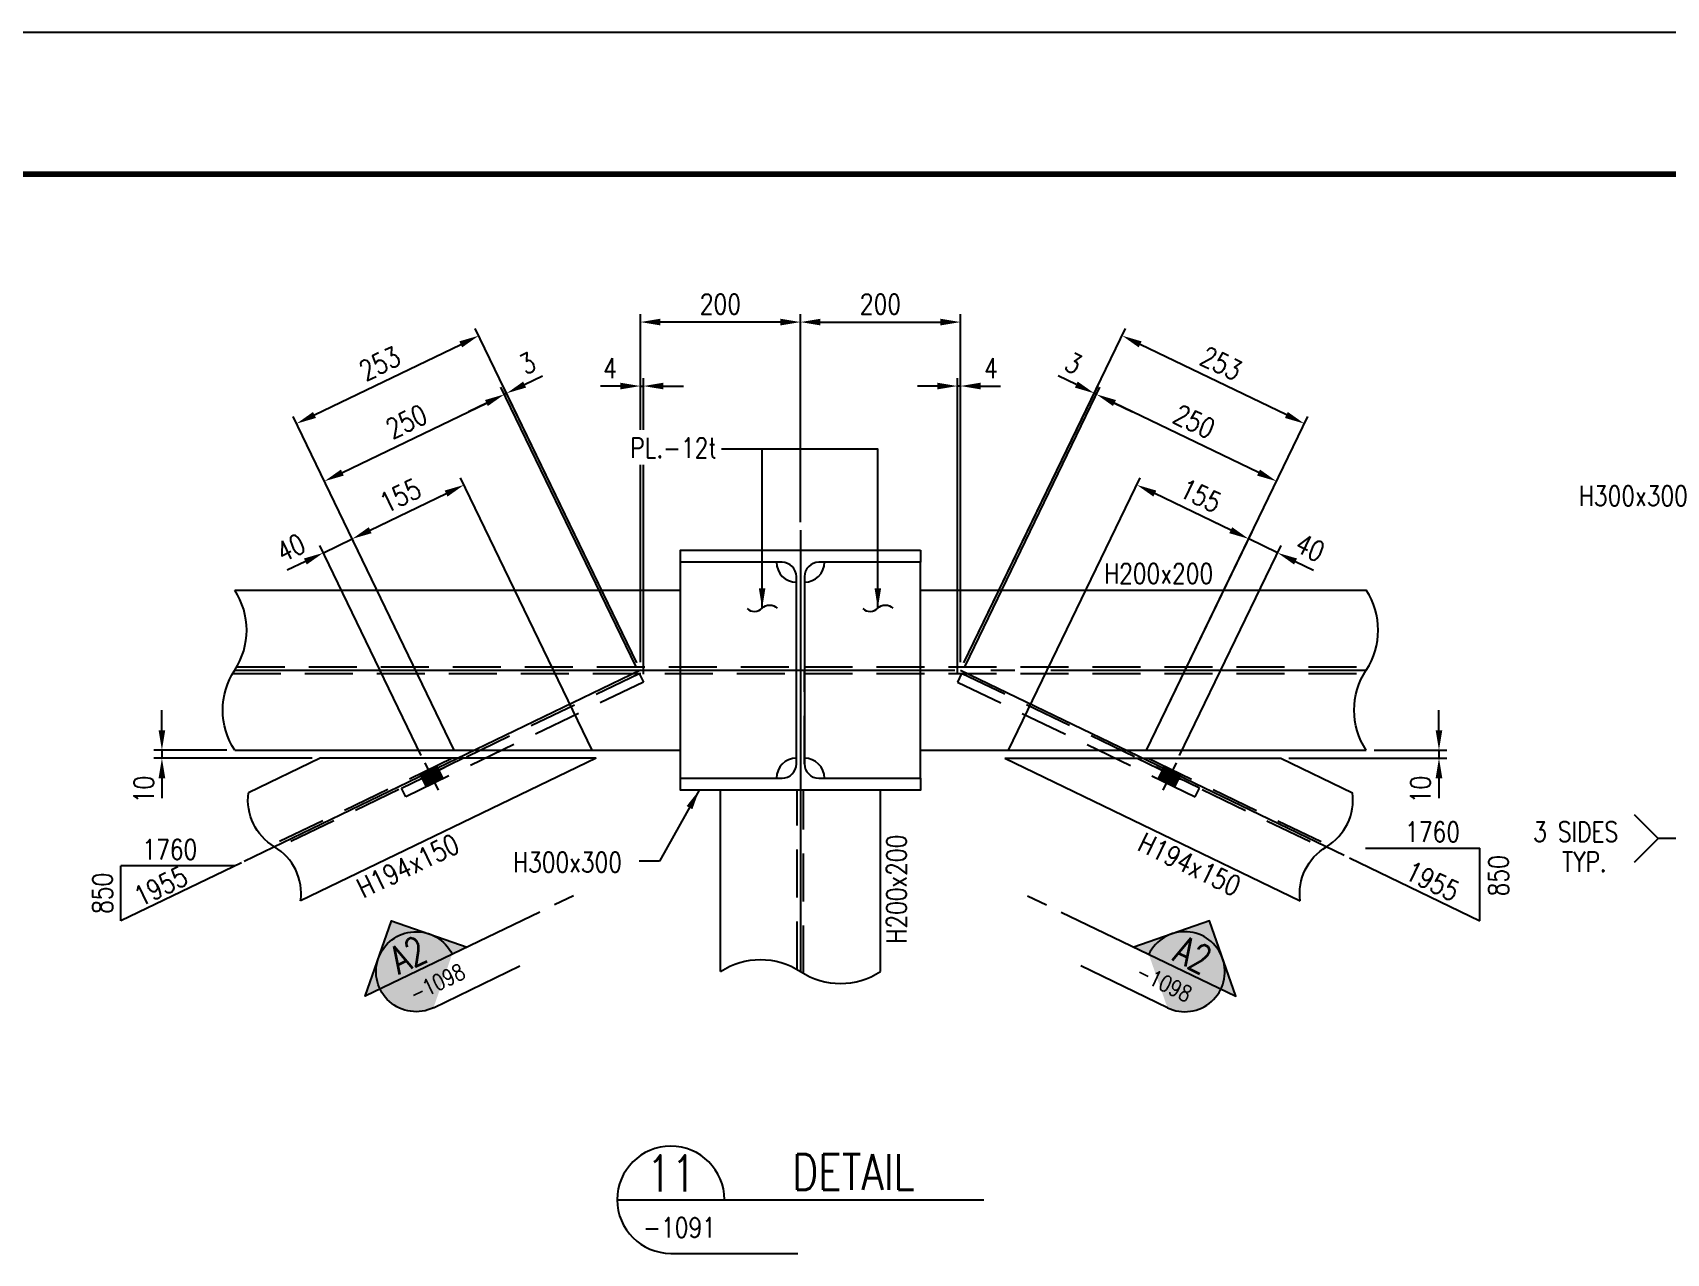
# Model space of a CAD drawing. Header units: millimetres. Extents: x 0 to 232280, y -26939 to 23794.
# Drawn here: x 92824 to 94866, y -22517 to -20991 of the extents above; entities that cross this region are included whole.
import ezdxf
from ezdxf.enums import TextEntityAlignment as Align

# ---------------------------------------------------------------- set-up
doc = ezdxf.new("R2010")
doc.units = ezdxf.units.MM
doc.header["$LTSCALE"] = 30
doc.linetypes.add('JNK-CENTER', pattern=[34, 30, -1.5, 1, -1.5])
doc.linetypes.add('JNK-HIDDEN', pattern=[3, 2, -1])
for name, color, linetype in [('CEN-R', 1, 'JNK-CENTER'), ('CON-C', 4, 'Continuous'), ('CON-G', 3, 'Continuous'), ('CON-W', 7, 'Continuous'), ('CON-Y', 2, 'Continuous'), ('Dim-W', 7, 'Continuous'), ('HID-Y', 2, 'JNK-HIDDEN'), ('STL-OBJT', 7, 'Continuous'), ('TXT-Y', 2, 'Continuous')]:
    doc.layers.add(name, color=color, linetype=linetype)
doc.styles.add('SIMPLEX', font='simplex.shx', dxfattribs={"width": 0.8})
doc.dimstyles.new('DIM10', dxfattribs={"dimscale": 10, "dimtxt": 2.5, "dimasz": 2.5, "dimexe": 1, "dimexo": 1, "dimgap": 1, "dimtad": 1, "dimdec": 0, "dimdsep": 46, "dimtxsty": 'SIMPLEX', "dimcen": 0, "dimclrt": 2, "dimadec": 1, "dimazin": 2, "dimtfac": 1, "dimtdec": 0, "dimtix": 1, "dimtmove": 2, "dimatfit": 0, "dimfxl": 0.18, "dimtolj": 1, "dimtzin": 0, "dimarcsym": 0})
doc.dimstyles.new('DIM40', dxfattribs={"dimscale": 40, "dimtxt": 2.5, "dimasz": 2.5, "dimexe": 1, "dimexo": 1, "dimgap": 1, "dimtad": 1, "dimdec": 0, "dimdsep": 46, "dimtxsty": 'SIMPLEX', "dimcen": 0, "dimclrd": 7, "dimclre": 7, "dimclrt": 2, "dimadec": 1, "dimazin": 2, "dimtfac": 1, "dimtdec": 0, "dimtix": 1, "dimtmove": 2, "dimatfit": 2, "dimfxl": 1, "dimtolj": 1, "dimtzin": 0, "dimarcsym": 1})

# ---------------------------------------------------------------- blocks, each defined once
blk = doc.blocks.new('TITLE')
at = {"color": 7}
blk.add_line((841, 594.8536585365848), (0, 594.8536585365848), dxfattribs=at)
at = {"color": 7, "const_width": 0.7073170731707307}
blk.add_lwpolyline([(823.3170731707312, 577.1707317073162), (27.93902439025055, 577.1707317073162)], dxfattribs=at)
blk = doc.blocks.new('*D3417')
at = {"layer": 'DEFPOINTS', "color": 0, "transparency": 16777216}
for p in [(92986.01193811957, -21897.96419941886), (93076.940121891, -21887.96419941885), (93183.6954092976, -21897.96419941886)]:
    blk.add_point(p, dxfattribs=at)
at = {"layer": 'Dim-W', "color": 7, "linetype": 'ByBlock', "lineweight": -2, "transparency": 16777216}
for p, q in [((92986.01193811957, -21862.96419941885), (92986.01193811957, -21837.96419941885)), ((93066.940121891, -21887.96419941885), (92976.01193811957, -21887.96419941885)), ((93173.6954092976, -21897.96419941886), (92976.01193811957, -21897.96419941886)), ((92986.01193811957, -21887.96419941885), (92986.01193811957, -21897.96419941886)), ((92986.01193811957, -21922.96419941886), (92986.01193811957, -21947.96419941886))]:
    blk.add_line(p, q, dxfattribs=at)
at = {"layer": 'Dim-W', "color": 7, "transparency": 16777216}
blk.add_solid([(92981.8452714529, -21862.96419941885), (92990.17860478624, -21862.96419941885), (92986.01193811957, -21887.96419941885)], dxfattribs=at)
at = {"layer": 'Dim-W', "color": 2, "transparency": 16777216, "insert": (92963.51193811957, -21937.1790250374), "char_height": 25, "attachment_point": 5, "rotation": 90, "style": 'SIMPLEX', "bg_fill": 3, "box_fill_scale": 1.1, "bg_fill_color": 256, "bg_fill_true_color": 13158600, "bg_fill_transparency": 0}
blk.add_mtext('\\A1;10', dxfattribs=at)
at = {"layer": 'Dim-W', "color": 7, "transparency": 16777216}
blk.add_solid([(92981.8452714529, -21922.96419941886), (92990.17860478624, -21922.96419941886), (92986.01193811957, -21897.96419941886)], dxfattribs=at)
blk = doc.blocks.new('*D3418')
at = {"layer": 'DEFPOINTS', "color": 0, "transparency": 16777216}
for p in [(94384.13792882016, -21897.96419941886), (94490.89321622674, -21887.96419941885), (94581.82139999818, -21897.96419941886)]:
    blk.add_point(p, dxfattribs=at)
at = {"layer": 'Dim-W', "color": 7, "linetype": 'ByBlock', "lineweight": -2, "transparency": 16777216}
for p, q in [((94581.82139999818, -21862.96419941885), (94581.82139999818, -21837.96419941885)), ((94394.13792882016, -21897.96419941886), (94591.82139999818, -21897.96419941886)), ((94500.89321622674, -21887.96419941885), (94591.82139999818, -21887.96419941885)), ((94581.82139999818, -21887.96419941885), (94581.82139999818, -21897.96419941886)), ((94581.82139999818, -21922.96419941886), (94581.82139999818, -21947.96419941886))]:
    blk.add_line(p, q, dxfattribs=at)
at = {"layer": 'Dim-W', "color": 7, "transparency": 16777216}
blk.add_solid([(94577.65473333151, -21862.96419941885), (94585.98806666485, -21862.96419941885), (94581.82139999818, -21887.96419941885)], dxfattribs=at)
at = {"layer": 'Dim-W', "color": 2, "transparency": 16777216, "insert": (94558.82773669963, -21937.1790250374), "char_height": 25, "attachment_point": 5, "rotation": 90, "style": 'SIMPLEX', "bg_fill": 3, "box_fill_scale": 1.1, "bg_fill_color": 256, "bg_fill_true_color": 13158600, "bg_fill_transparency": 0}
blk.add_mtext('\\A1;10', dxfattribs=at)
at = {"layer": 'Dim-W', "color": 7, "transparency": 16777216}
blk.add_solid([(94577.65473333151, -21922.96419941886), (94585.98806666485, -21922.96419941886), (94581.82139999818, -21897.96419941886)], dxfattribs=at)
blk = doc.blocks.new('*D3419')
at = {"layer": 'DEFPOINTS', "color": 0, "transparency": 16777216}
for p in [(93983.9166690589, -21352.71055906463), (93783.91666905888, -21612.96419941879), (93983.9166690589, -21787.9641994189)]:
    blk.add_point(p, dxfattribs=at)
at = {"layer": 'Dim-W', "color": 7, "linetype": 'ByBlock', "lineweight": -2, "transparency": 16777216}
for p, q in [((93783.91666905888, -21602.96419941879), (93783.91666905888, -21342.71055906463)), ((93808.91666905888, -21352.71055906463), (93958.9166690589, -21352.71055906463)), ((93983.9166690589, -21777.9641994189), (93983.9166690589, -21342.71055906463))]:
    blk.add_line(p, q, dxfattribs=at)
at = {"layer": 'Dim-W', "color": 7, "transparency": 16777216}
for points in [[(93808.91666905888, -21348.54389239796), (93808.91666905888, -21356.8772257313), (93783.91666905888, -21352.71055906463)], [(93958.9166690589, -21348.54389239796), (93958.9166690589, -21356.8772257313), (93983.9166690589, -21352.71055906463)]]:
    blk.add_solid(points, dxfattribs=at)
at = {"layer": 'Dim-W', "color": 2, "transparency": 16777216, "insert": (93883.91666905889, -21330.21055906463), "char_height": 25, "attachment_point": 5, "style": 'SIMPLEX', "bg_fill": 3, "box_fill_scale": 1.1, "bg_fill_color": 256, "bg_fill_true_color": 13158600, "bg_fill_transparency": 0}
blk.add_mtext('\\A1;200', dxfattribs=at)
blk = doc.blocks.new('*D3436')
at = {"layer": 'DEFPOINTS', "color": 0, "transparency": 16777216}
for p in [(93583.91666905885, -21352.71055906463), (93783.91666905888, -21612.96419941879), (93583.91666905885, -21787.9641994189)]:
    blk.add_point(p, dxfattribs=at)
at = {"layer": 'Dim-W', "color": 7, "linetype": 'ByBlock', "lineweight": -2, "transparency": 16777216}
for p, q in [((93583.91666905885, -21487.28138198903), (93583.91666905885, -21342.71055906463)), ((93758.91666905888, -21352.71055906463), (93608.91666905885, -21352.71055906463)), ((93783.91666905888, -21602.96419941879), (93783.91666905888, -21342.71055906463)), ((93583.91666905885, -21777.9641994189), (93583.91666905885, -21531.12910908003))]:
    blk.add_line(p, q, dxfattribs=at)
at = {"layer": 'Dim-W', "color": 7, "transparency": 16777216}
for points in [[(93608.91666905885, -21348.54389239796), (93608.91666905885, -21356.8772257313), (93583.91666905885, -21352.71055906463)], [(93758.91666905888, -21348.54389239796), (93758.91666905888, -21356.8772257313), (93783.91666905888, -21352.71055906463)]]:
    blk.add_solid(points, dxfattribs=at)
at = {"layer": 'Dim-W', "color": 2, "transparency": 16777216, "insert": (93683.91666905886, -21330.21055906463), "char_height": 25, "attachment_point": 5, "style": 'SIMPLEX', "bg_fill": 3, "box_fill_scale": 1.1, "bg_fill_color": 256, "bg_fill_true_color": 13158600, "bg_fill_transparency": 0}
blk.add_mtext('\\A1;200', dxfattribs=at)
blk = doc.blocks.new('*D3420')
at = {"layer": 'DEFPOINTS', "color": 0, "transparency": 16777216}
for p in [(93414.03020226337, -21443.06516203452), (93416.71896947324, -21441.76660968871), (93583.91666905883, -21787.96419941891)]:
    blk.add_point(p, dxfattribs=at)
at = {"layer": 'Dim-W', "color": 7, "linetype": 'ByBlock', "lineweight": -2, "transparency": 16777216}
for p, q in [((93409.68128085023, -21434.06033652025), (93409.68128085019, -21434.06033652015)), ((93579.56774764569, -21778.95937390464), (93412.3700480601, -21432.76178417445)), ((93439.2310332589, -21430.89430615586), (93461.74309704456, -21420.02200262302)), ((93391.51813847767, -21453.93746556725), (93369.006074692, -21464.8097691001)), ((93414.03020226333, -21443.06516203441), (93416.71896947324, -21441.76660968871))]:
    blk.add_line(p, q, dxfattribs=at)
at = {"layer": 'Dim-W', "color": 7, "transparency": 16777216}
blk.add_solid([(93389.70608788886, -21450.18545493631), (93393.33018906647, -21457.6894761982), (93414.03020226333, -21443.06516203441)], dxfattribs=at)
at = {"layer": 'Dim-W', "color": 2, "transparency": 16777216, "insert": (93442.79235360168, -21404.18774733178), "char_height": 25, "attachment_point": 5, "rotation": 25.77843086218801, "style": 'SIMPLEX', "bg_fill": 3, "box_fill_scale": 1.1, "bg_fill_color": 256, "bg_fill_true_color": 13158600, "bg_fill_transparency": 0}
blk.add_mtext('\\A1;3', dxfattribs=at)
at = {"layer": 'Dim-W', "color": 7, "transparency": 16777216}
blk.add_solid([(93437.41898267009, -21427.14229552493), (93441.0430838477, -21434.64631678681), (93416.71896947324, -21441.76660968871)], dxfattribs=at)
blk = doc.blocks.new('SECTITLE')
at = {"layer": 'CON-G'}
for p, q in [((-1.7, 0), (44.09999999999997, 0)), ((4.999999999999999, -6.7), (20.85999999999999, -6.7))]:
    blk.add_line(p, q, dxfattribs=at)
blk.add_arc((5, 0), 6.7, 0, 270, dxfattribs=at)
at = {"layer": 'CON-C', "style": 'SIMPLEX', "width": 0.8}
for tag, p in [('A', (5.060000000000002, 1.039999999999964)), ('ELEVATION', (27.83000000000001, 1.22))]:
    blk.add_attdef(tag, text='', height=4.5, dxfattribs=at).set_placement(p, align=Align.CENTER)
at = {"layer": 'CON-Y', "style": 'SIMPLEX', "width": 0.8}
blk.add_attdef('SCALE', text='', height=2.5, dxfattribs=at).set_placement((44.90000000000001, -3.72), align=Align.RIGHT)
blk.add_attdef('H0000-0000', (1.539999999999953, -4.720000000000033), '', height=2.5, dxfattribs=at)
blk = doc.blocks.new('*D3402')
at = {"layer": 'DEFPOINTS', "color": 0, "transparency": 16777216}
for p in [(93980.0820541491, -21432.71055906463), (93983.9166690589, -21787.9641994189), (93980.0820541491, -21802.76999003594)]:
    blk.add_point(p, dxfattribs=at)
at = {"layer": 'Dim-W', "color": 7, "linetype": 'ByBlock', "lineweight": -2, "transparency": 16777216}
for p, q in [((93955.0820541491, -21432.71055906463), (93930.0820541491, -21432.71055906463)), ((93980.0820541491, -21792.76999003594), (93980.0820541491, -21422.71055906463)), ((93983.9166690589, -21432.71055906463), (93980.0820541491, -21432.71055906463)), ((93983.9166690589, -21777.9641994189), (93983.9166690589, -21422.71055906463)), ((94008.9166690589, -21432.71055906463), (94033.9166690589, -21432.71055906463))]:
    blk.add_line(p, q, dxfattribs=at)
at = {"layer": 'Dim-W', "color": 7, "transparency": 16777216}
blk.add_solid([(93955.0820541491, -21428.54389239796), (93955.0820541491, -21436.8772257313), (93980.0820541491, -21432.71055906463)], dxfattribs=at)
at = {"layer": 'Dim-W', "color": 2, "transparency": 16777216, "insert": (94021.87359482856, -21410.42748881485), "char_height": 25, "attachment_point": 5, "style": 'SIMPLEX', "bg_fill": 3, "box_fill_scale": 1.1, "bg_fill_color": 256, "bg_fill_true_color": 13158600, "bg_fill_transparency": 0}
blk.add_mtext('\\A1;4', dxfattribs=at)
at = {"layer": 'Dim-W', "color": 7, "transparency": 16777216}
blk.add_solid([(94008.9166690589, -21428.54389239796), (94008.9166690589, -21436.8772257313), (93983.9166690589, -21432.71055906463)], dxfattribs=at)
blk = doc.blocks.new('*D3433')
at = {"layer": 'DEFPOINTS', "color": 0, "transparency": 16777216}
for p in [(93587.75128396865, -21432.71055906463), (93583.91666905885, -21787.9641994189), (93587.75128396865, -21802.76999003594)]:
    blk.add_point(p, dxfattribs=at)
at = {"layer": 'Dim-W', "color": 7, "linetype": 'ByBlock', "lineweight": -2, "transparency": 16777216}
for p, q in [((93558.91666905885, -21432.71055906463), (93533.91666905885, -21432.71055906463)), ((93583.91666905885, -21487.28138198903), (93583.91666905885, -21422.71055906463)), ((93583.91666905885, -21432.71055906463), (93587.75128396865, -21432.71055906463)), ((93587.75128396865, -21487.28138198903), (93587.75128396865, -21422.71055906463)), ((93612.75128396865, -21432.71055906463), (93637.75128396865, -21432.71055906463)), ((93583.91666905885, -21777.9641994189), (93583.91666905885, -21531.12910908003)), ((93587.75128396865, -21792.76999003594), (93587.75128396865, -21531.12910908003))]:
    blk.add_line(p, q, dxfattribs=at)
at = {"layer": 'Dim-W', "color": 7, "transparency": 16777216}
blk.add_solid([(93612.75128396865, -21428.54389239796), (93612.75128396865, -21436.8772257313), (93587.75128396865, -21432.71055906463)], dxfattribs=at)
at = {"layer": 'Dim-W', "color": 2, "transparency": 16777216, "insert": (93545.95974328919, -21410.42748881485), "char_height": 25, "attachment_point": 5, "style": 'SIMPLEX', "bg_fill": 3, "box_fill_scale": 1.1, "bg_fill_color": 256, "bg_fill_true_color": 13158600, "bg_fill_transparency": 0}
blk.add_mtext('\\A1;4', dxfattribs=at)
at = {"layer": 'Dim-W', "color": 7, "transparency": 16777216}
blk.add_solid([(93558.91666905885, -21428.54389239796), (93558.91666905885, -21436.8772257313), (93583.91666905885, -21432.71055906463)], dxfattribs=at)
blk = doc.blocks.new('*D3263')
at = {"layer": 'DEFPOINTS', "color": 0, "transparency": 16777216}
for p in [(93381.92759816816, -21369.72800557465), (93583.91666905886, -21787.96419941891), (93356.15196317656, -21897.96419941886)]:
    blk.add_point(p, dxfattribs=at)
at = {"layer": 'Dim-W', "color": 0, "lineweight": -2, "transparency": 16777216}
for p, q in [((93579.56774764572, -21778.95937390465), (93377.57867675502, -21360.72318006038)), ((93176.67495607153, -21468.85570204178), (93359.4155343825, -21380.6003091075)), ((93351.80304176341, -21888.9593739046), (93149.81397087272, -21470.72318006036))]:
    blk.add_line(p, q, dxfattribs=at)
at = {"layer": 'Dim-W', "color": 0, "transparency": 16777216}
for points in [[(93357.60348379369, -21376.84829847655), (93361.2275849713, -21384.35231973844), (93381.92759816816, -21369.72800557465)], [(93174.86290548272, -21465.10369141084), (93178.48700666033, -21472.60771267272), (93154.16289228587, -21479.72800557463)]]:
    blk.add_solid(points, dxfattribs=at)
at = {"layer": 'Dim-W', "color": 2, "transparency": 16777216, "insert": (93258.26017204743, -21404.46714816755), "char_height": 25, "attachment_point": 5, "rotation": 25.778430862190195, "style": 'SIMPLEX', "bg_fill": 3, "box_fill_scale": 1.1, "bg_fill_color": 256, "bg_fill_true_color": 13158600, "bg_fill_transparency": 0}
blk.add_mtext('\\A1;253', dxfattribs=at)
blk = doc.blocks.new('*D3264')
at = {"layer": 'DEFPOINTS', "color": 0, "transparency": 16777216}
for p in [(93363.58527817646, -21556.26902244592), (93223.74563489607, -21623.80521380292), (93528.60851705544, -21897.96419941887)]:
    blk.add_point(p, dxfattribs=at)
at = {"layer": 'Dim-W', "color": 0, "lineweight": -2, "transparency": 16777216}
for p, q in [((93524.2595956423, -21888.9593739046), (93359.23635676331, -21547.26419693165)), ((93246.25769868173, -21612.93291027007), (93341.0732143908, -21567.14132597877))]:
    blk.add_line(p, q, dxfattribs=at)
at = {"layer": 'Dim-W', "color": 0, "transparency": 16777216}
for points in [[(93339.26116380199, -21563.38931534782), (93342.8852649796, -21570.8933366097), (93363.58527817646, -21556.26902244592)], [(93244.44564809292, -21609.18089963913), (93248.06974927054, -21616.68492090101), (93223.74563489607, -21623.80521380292)]]:
    blk.add_solid(points, dxfattribs=at)
at = {"layer": 'Dim-W', "color": 2, "transparency": 16777216, "insert": (93283.88038335669, -21569.77626071732), "char_height": 25, "attachment_point": 5, "rotation": 25.778430862190195, "style": 'SIMPLEX', "bg_fill": 3, "box_fill_scale": 1.1, "bg_fill_color": 256, "bg_fill_true_color": 13158600, "bg_fill_transparency": 0}
blk.add_mtext('\\A1;155', dxfattribs=at)
blk = doc.blocks.new('*D3265')
at = {"layer": 'DEFPOINTS', "color": 0, "transparency": 16777216}
for p in [(93414.03020226331, -21443.06516203444), (93188.95426359092, -21551.7666096887), (93582.53257827283, -21791.96419941883)]:
    blk.add_point(p, dxfattribs=at)
at = {"layer": 'Dim-W', "color": 0, "lineweight": -2, "transparency": 16777216}
for p, q in [((93578.18365685968, -21782.95937390457), (93409.68128085017, -21434.06033652017)), ((93211.46632737659, -21540.89430615587), (93391.51813847765, -21453.93746556728))]:
    blk.add_line(p, q, dxfattribs=at)
at = {"layer": 'Dim-W', "color": 0, "transparency": 16777216}
for points in [[(93389.70608788884, -21450.18545493634), (93393.33018906646, -21457.68947619822), (93414.03020226331, -21443.06516203444)], [(93209.65427678778, -21537.14229552493), (93213.2783779654, -21544.64631678681), (93188.95426359093, -21551.76660968872)]]:
    blk.add_solid(points, dxfattribs=at)
at = {"layer": 'Dim-W', "color": 2, "transparency": 16777216, "insert": (93291.70715974757, -21477.15502845448), "char_height": 25, "attachment_point": 5, "rotation": 25.778430862190195, "style": 'SIMPLEX', "bg_fill": 3, "box_fill_scale": 1.1, "bg_fill_color": 256, "bg_fill_true_color": 13158600, "bg_fill_transparency": 0}
blk.add_mtext('\\A1;250', dxfattribs=at)
blk = doc.blocks.new('*D3266')
at = {"layer": 'DEFPOINTS', "color": 0, "transparency": 16777216}
for p in [(93223.74563489611, -21623.80521380291), (93314.47906328243, -21903.65361190289), (93356.15196317656, -21897.96419941886)]:
    blk.add_point(p, dxfattribs=at)
at = {"layer": 'Dim-W', "color": 0, "lineweight": -2, "transparency": 16777216}
for p, q in [((93351.80304176341, -21888.9593739046), (93219.39671348297, -21614.80038828864)), ((93246.25769868177, -21612.93291027006), (93268.76976246743, -21602.06060673721)), ((93310.1301418693, -21894.64878638863), (93183.37741142593, -21632.19607394119)), ((93187.72633283907, -21641.20089945546), (93223.74563489611, -21623.80521380291)), ((93165.21426905341, -21652.07320298831), (93142.70220526775, -21662.94550652116))]:
    blk.add_line(p, q, dxfattribs=at)
at = {"layer": 'Dim-W', "color": 0, "transparency": 16777216}
blk.add_solid([(93244.44564809297, -21609.18089963912), (93248.06974927058, -21616.684920901), (93223.74563489611, -21623.80521380291)], dxfattribs=at)
at = {"layer": 'Dim-W', "color": 2, "transparency": 16777216, "insert": (93147.02327950441, -21634.8273643193), "char_height": 25, "attachment_point": 5, "rotation": 25.778430862190195, "style": 'SIMPLEX', "bg_fill": 3, "box_fill_scale": 1.1, "bg_fill_color": 256, "bg_fill_true_color": 13158600, "bg_fill_transparency": 0}
blk.add_mtext('\\A1;40', dxfattribs=at)
at = {"layer": 'Dim-W', "color": 0, "transparency": 16777216}
blk.add_solid([(93163.4022184646, -21648.32119235736), (93167.02631964222, -21655.82521361925), (93187.72633283907, -21641.20089945546)], dxfattribs=at)
blk = doc.blocks.new('*D3267')
at = {"layer": 'DEFPOINTS', "color": 0, "transparency": 16777216}
for p in [(94151.11436864344, -21441.76660968824), (94153.80313585438, -21443.06516203451), (93983.91666905889, -21787.9641994189)]:
    blk.add_point(p, dxfattribs=at)
at = {"layer": 'Dim-W', "color": 7, "linetype": 'ByBlock', "lineweight": -2, "transparency": 16777216}
for p, q in [((93988.26559047199, -21778.95937390463), (94155.46329005655, -21432.76178417397)), ((94128.60230485775, -21430.89430615547), (94106.09024107206, -21420.02200262269)), ((94153.80313585441, -21443.06516203444), (94151.11436864344, -21441.76660968825)), ((94176.3151996401, -21453.93746556722), (94198.82726342579, -21464.8097691))]:
    blk.add_line(p, q, dxfattribs=at)
at = {"layer": 'Dim-W', "color": 7, "transparency": 16777216}
blk.add_solid([(94178.12725022889, -21450.18545493627), (94174.5031490513, -21457.68947619817), (94153.80313585441, -21443.06516203444)], dxfattribs=at)
at = {"layer": 'Dim-W', "color": 2, "transparency": 16777216, "insert": (94125.04098451603, -21404.18774733179), "char_height": 25, "attachment_point": 5, "rotation": 334.22156913798153, "style": 'SIMPLEX', "bg_fill": 3, "box_fill_scale": 1.1, "bg_fill_color": 256, "bg_fill_true_color": 13158600, "bg_fill_transparency": 0}
blk.add_mtext('\\A1;3', dxfattribs=at)
at = {"layer": 'Dim-W', "color": 7, "transparency": 16777216}
blk.add_solid([(94130.41435544654, -21427.14229552452), (94126.79025426894, -21434.64631678642), (94151.11436864344, -21441.76660968825)], dxfattribs=at)
blk = doc.blocks.new('*D3268')
at = {"layer": 'DEFPOINTS', "color": 0, "transparency": 16777216}
for p in [(94185.90573994975, -21369.7280055747), (93983.91666905892, -21787.96419941891), (94211.6813749412, -21897.96419941887)]:
    blk.add_point(p, dxfattribs=at)
at = {"layer": 'Dim-W', "color": 0, "lineweight": -2, "transparency": 16777216}
for p, q in [((93988.26559047206, -21778.95937390465), (94190.25466136288, -21360.72318006045)), ((94391.15838204633, -21468.85570204188), (94208.4178037354, -21380.60030910756)), ((94216.03029635434, -21888.95937390461), (94418.01936724513, -21470.72318006048))]:
    blk.add_line(p, q, dxfattribs=at)
at = {"layer": 'Dim-W', "color": 0, "transparency": 16777216}
for points in [[(94210.2298543242, -21376.84829847662), (94206.60575314659, -21384.35231973851), (94185.90573994974, -21369.72800557471)], [(94392.97043263513, -21465.10369141094), (94389.34633145752, -21472.60771267283), (94413.67044583199, -21479.72800557474)]]:
    blk.add_solid(points, dxfattribs=at)
at = {"layer": 'Dim-W', "color": 2, "transparency": 16777216, "insert": (94309.57316607043, -21404.46714816763), "char_height": 25, "attachment_point": 5, "rotation": 334.2215691377937, "style": 'SIMPLEX', "bg_fill": 3, "box_fill_scale": 1.1, "bg_fill_color": 256, "bg_fill_true_color": 13158600, "bg_fill_transparency": 0}
blk.add_mtext('\\A1;253', dxfattribs=at)
blk = doc.blocks.new('*D3269')
at = {"layer": 'DEFPOINTS', "color": 0, "transparency": 16777216}
for p in [(94204.24805994141, -21556.26902244597), (94344.0877032217, -21623.80521380292), (94039.22482106234, -21897.96419941887)]:
    blk.add_point(p, dxfattribs=at)
at = {"layer": 'Dim-W', "color": 0, "lineweight": -2, "transparency": 16777216}
for p, q in [((94043.57374247546, -21888.9593739046), (94208.59698135455, -21547.2641969317)), ((94321.575639436, -21612.9329102701), (94226.76012372707, -21567.14132597882))]:
    blk.add_line(p, q, dxfattribs=at)
at = {"layer": 'Dim-W', "color": 0, "transparency": 16777216}
for points in [[(94228.57217431588, -21563.38931534788), (94224.94807313825, -21570.89333660977), (94204.24805994141, -21556.26902244596)], [(94323.38769002481, -21609.18089963916), (94319.76358884719, -21616.68492090105), (94344.08770322167, -21623.80521380296)]]:
    blk.add_solid(points, dxfattribs=at)
at = {"layer": 'Dim-W', "color": 2, "transparency": 16777216, "insert": (94283.9529547611, -21569.77626071737), "char_height": 25, "attachment_point": 5, "rotation": 334.2215691377937, "style": 'SIMPLEX', "bg_fill": 3, "box_fill_scale": 1.1, "bg_fill_color": 256, "bg_fill_true_color": 13158600, "bg_fill_transparency": 0}
blk.add_mtext('\\A1;155', dxfattribs=at)
blk = doc.blocks.new('*D3270')
at = {"layer": 'DEFPOINTS', "color": 0, "transparency": 16777216}
for p in [(94153.80313585454, -21443.06516203447), (94378.87907452683, -21551.7666096887), (93985.30075984492, -21791.96419941884)]:
    blk.add_point(p, dxfattribs=at)
at = {"layer": 'Dim-W', "color": 0, "lineweight": -2, "transparency": 16777216}
for p, q in [((93989.64968125806, -21782.95937390457), (94158.15205726768, -21434.0603365202)), ((94356.36701074115, -21540.89430615591), (94176.3151996402, -21453.93746556732))]:
    blk.add_line(p, q, dxfattribs=at)
at = {"layer": 'Dim-W', "color": 0, "transparency": 16777216}
for points in [[(94178.12725022901, -21450.18545493637), (94174.5031490514, -21457.68947619826), (94153.80313585454, -21443.06516203447)], [(94358.17906132995, -21537.14229552497), (94354.55496015234, -21544.64631678685), (94378.8790745268, -21551.76660968876)]]:
    blk.add_solid(points, dxfattribs=at)
at = {"layer": 'Dim-W', "color": 2, "transparency": 16777216, "insert": (94276.12617837025, -21477.15502845452), "char_height": 25, "attachment_point": 5, "rotation": 334.2215691377937, "style": 'SIMPLEX', "bg_fill": 3, "box_fill_scale": 1.1, "bg_fill_color": 256, "bg_fill_true_color": 13158600, "bg_fill_transparency": 0}
blk.add_mtext('\\A1;250', dxfattribs=at)
blk = doc.blocks.new('*D3271')
at = {"layer": 'DEFPOINTS', "color": 0, "transparency": 16777216}
for p in [(94344.08770322172, -21623.80521380295), (94211.6813749412, -21897.96419941887), (94253.35427483532, -21903.6536119029)]:
    blk.add_point(p, dxfattribs=at)
at = {"layer": 'Dim-W', "color": 0, "lineweight": -2, "transparency": 16777216}
for p, q in [((94216.03029635434, -21888.95937390461), (94348.43662463485, -21614.8003882887)), ((94321.57563943605, -21612.9329102701), (94299.06357565039, -21602.06060673725)), ((94257.70319624845, -21894.64878638863), (94384.45592669188, -21632.19607394125)), ((94380.10700527874, -21641.20089945551), (94344.08770322171, -21623.80521380296)), ((94402.6190690644, -21652.07320298837), (94425.13113285006, -21662.94550652122))]:
    blk.add_line(p, q, dxfattribs=at)
at = {"layer": 'Dim-W', "color": 0, "transparency": 16777216}
blk.add_solid([(94323.38769002486, -21609.18089963916), (94319.76358884724, -21616.68492090104), (94344.08770322171, -21623.80521380296)], dxfattribs=at)
at = {"layer": 'Dim-W', "color": 2, "transparency": 16777216, "insert": (94420.8100586134, -21634.8273643193), "char_height": 25, "attachment_point": 5, "rotation": 334.2215691377937, "style": 'SIMPLEX', "bg_fill": 3, "box_fill_scale": 1.1, "bg_fill_color": 256, "bg_fill_true_color": 13158600, "bg_fill_transparency": 0}
blk.add_mtext('\\A1;40', dxfattribs=at)
at = {"layer": 'Dim-W', "color": 0, "transparency": 16777216}
blk.add_solid([(94404.43111965322, -21648.32119235743), (94400.80701847559, -21655.82521361932), (94380.10700527874, -21641.20089945551)], dxfattribs=at)
blk = doc.blocks.new('SECMARK1')
at = {"layer": 'CON-Y'}
h = blk.add_hatch(color=256, dxfattribs=at)
edge = h.paths.add_edge_path()
edge.add_line((21.82666666666668, 7.071067811865485), (18.29113276073393, 3.535533905932776))
edge.add_arc((21.82666666666668, 4.707345624410664e-14), 5.000000000000002, 44.99999999999977, 135.0000000000001, ccw=False)
edge.add_line((25.36220057259943, 3.535533905932773), (21.82666666666668, 7.071067811865485))
h = blk.add_hatch(color=256, dxfattribs=at)
edge = h.paths.add_edge_path()
edge.add_line((14.75559885480128, 4.707345624410664e-14), (16.82666666666668, 1.689559442740931e-14))
edge.add_arc((21.82666666666668, 4.618527782440651e-14), 5, 135.0000000000001, 180.0000000000003, ccw=False)
edge.add_line((18.29113276073393, 3.535533905932776), (14.75559885480128, 4.707345624410664e-14))
edge = h.paths.add_edge_path()
edge.add_arc((21.82666666666668, 4.736951571734001e-14), 5, 270, 540.0000000000005)
h = blk.add_hatch(color=256, dxfattribs=at)
edge = h.paths.add_edge_path()
edge.add_line((26.82666666666668, 4.332076805060308e-14), (28.89773447853207, 4.736951571734001e-14))
edge.add_line((28.89773447853207, 4.736951571734001e-14), (25.36220057259943, 3.535533905932773))
edge.add_arc((21.82666666666668, 4.951594689828198e-14), 5, -1.1368683772161603e-13, 44.999999999999716, ccw=False)
at = {"layer": 'CON-C'}
blk.add_line((0, 0), (2.633333333333307, 0), dxfattribs=at)
blk.add_lwpolyline([(4.666666666666639, 0), (28.89773447853207, 4.736951571734001e-14), (21.82666666666668, 7.071067811865485), (14.75559885480128, 4.736951571734001e-14)], dxfattribs=at)
at = {"layer": 'CON-Y'}
blk.add_line((21.82666666666668, -4.999999999999953), (9.823333333333341, -4.999999999999953), dxfattribs=at)
blk.add_arc((21.82666666666668, 4.736951571734001e-14), 5, 270, 180.0000000000004, dxfattribs=at)
at = {"layer": 'CON-C', "style": 'SIMPLEX', "width": 0.8}
blk.add_attdef('TAG', text='', height=3.5, dxfattribs=at).set_placement((21.80333333333334, 0.5800000000000568), align=Align.CENTER)
at = {"layer": 'CON-Y', "style": 'SIMPLEX', "width": 0.8}
blk.add_attdef('H0000-0000', text='', height=2, dxfattribs=at).set_placement((24.66333333333334, -3.379999999999943), align=Align.RIGHT)

msp = doc.modelspace()

# ---------------------------------------------------------------- linework, layer by layer
at = {"layer": 'CEN-R'}
for p, q in [((93783.91666905888, -21612.96419941879), (93783.91666905888, -22164.65330048735)), ((93076.94012189095, -21787.9641994189), (94490.89321622686, -21787.9641994189)), ((93314.47906328243, -21903.65361190288), (93331.00496465233, -21937.87194885705)), ((94253.35427483532, -21903.65361190288), (94236.82837346543, -21937.87194885705))]:
    msp.add_line(p, q, dxfattribs=at)
at = {"layer": 'CON-G'}
for p, q in [((93076.94012189089, -21687.96419941875), (93633.91666905888, -21687.96419941875)), ((93933.91666905888, -21687.96419941875), (94490.89321622686, -21687.96419941875)), ((93076.940121891, -21887.96419941885), (93633.91666905888, -21887.96419941885)), ((93183.6954092976, -21897.96419941886), (93094.12136940795, -21941.22438913829)), ((93528.60851705543, -21897.96419941886), (93159.35519060504, -22076.2967718523)), ((93528.60851705543, -21897.96419941886), (93183.6954092976, -21897.96419941886)), ((93933.91666905888, -21887.96419941885), (94490.89321622686, -21887.96419941885)), ((94039.22482106232, -21897.96419941886), (94384.13792882016, -21897.96419941886)), ((94039.22482106232, -21897.96419941886), (94408.47814751271, -22076.2967718523)), ((94384.13792882016, -21897.96419941886), (94473.7119687098, -21941.22438913829)), ((93683.91666905888, -22164.65330048735), (93683.91666905888, -21937.96419941879)), ((93883.91666905893, -22164.65330048735), (93883.91666905893, -21937.96419941879))]:
    msp.add_line(p, q, dxfattribs=at)
msp.add_lwpolyline([(93933.91666905888, -21637.96419941879), (93933.91666905888, -21652.96419941879), (93806.91666905888, -21652.96419941879, 0.414213562373095), (93788.91666905888, -21670.96419941879), (93788.91666905888, -21904.96419941879, 0.414213562373095), (93806.91666905888, -21922.96419941879), (93933.91666905888, -21922.96419941879), (93933.91666905888, -21937.96419941879), (93633.91666905888, -21937.96419941879), (93633.91666905888, -21922.96419941879), (93760.91666905888, -21922.96419941879, 0.414213562373095), (93778.91666905888, -21904.96419941879), (93778.91666905888, -21670.96419941879, 0.4142135623730949), (93760.91666905888, -21652.96419941879), (93633.91666905888, -21652.96419941879), (93633.91666905888, -21637.96419941879)], format="xyb", close=True, dxfattribs=at)
for centre, start, end in [((93778.91666905888, -21922.96419941879), 90, 180), ((93788.91666905888, -21922.96419941879), 0, 90)]:
    msp.add_arc(centre, 25, start, end, dxfattribs=at)
at = {"layer": 'CON-W'}
for p, q in [((94825.87708533133, -21968.50874520143), (94855.87708533133, -21998.50874520143)), ((94855.87708533133, -21998.50874520143), (94825.87708533133, -22028.50874520143)), ((94955.87708533133, -21998.50874520143), (94855.87708533133, -21998.50874520143)), ((94469.83681484922, -22022.64154255626), (94633.05387017566, -22101.46796132187)), ((94490.06076777438, -22010.52756218627), (94633.05387017559, -22010.52756218627)), ((94633.05387017566, -22101.46796132187), (94633.05387017559, -22010.52756218627)), ((93085.41878682809, -22028.7160175417), (92934.7794679421, -22101.46796132185)), ((92934.7794679421, -22101.46796132185), (92934.77946794216, -22032.40879254851)), ((93077.77257034337, -22032.40879254851), (92934.77946794216, -22032.40879254851))]:
    msp.add_line(p, q, dxfattribs=at)
for points in [[(93076.940121891, -21887.96419941883, -0.2992863225903411), (93076.940121891, -21787.96419941883, 0.2992863225907001), (93076.94012189095, -21687.96419941883)], [(94490.89321622683, -21887.96419941883, -0.2992863225903411), (94490.8932162268, -21787.96419941883, 0.2992863225907001), (94490.8932162268, -21687.96419941883)], [(93159.35519060504, -22076.29677185226, 0.2992863225903411), (93126.73828000648, -22008.76058049528, -0.2992863225907001), (93094.12136940795, -21941.22438913829)], [(94408.47814751271, -22076.29677185226, -0.2992863225903411), (94441.09505811127, -22008.76058049528, 0.2992863225907001), (94473.7119687098, -21941.22438913829)], [(93683.91666905888, -22164.65330048735, -0.2992863225903411), (93783.91666905888, -22164.65330048734, 0.2992863225907001), (93883.91666905888, -22164.65330048731)]]:
    msp.add_lwpolyline(points, format="xyb", dxfattribs=at)
at = {"layer": 'CON-W', "const_width": 23}
for points in [[(93326.6560432392, -21928.8671233428), (93318.82798469558, -21912.65843741714)], [(94241.17729487855, -21928.8671233428), (94249.00535342217, -21912.65843741714)]]:
    msp.add_lwpolyline(points, dxfattribs=at)
at = {"layer": 'HID-Y'}
for p, q in [((93074.4560335094, -21791.96419941881), (93778.91666905888, -21791.96419941881)), ((93079.42421027261, -21783.96419941881), (93778.91666905888, -21783.96419941881)), ((93788.91666905888, -21783.96419941881), (94493.37730460844, -21783.96419941881)), ((93788.91666906021, -21904.96441764596), (93788.91666906021, -21787.96419942006)), ((93788.91666905888, -21791.96419941881), (94488.40912784523, -21791.96419941881)), ((93349.25370102146, -21897.96419941886), (93123.75594489972, -22006.86936572765)), ((93363.05022533171, -21897.96419941886), (93129.72061511333, -22010.65179526297)), ((94204.78311278604, -21897.96419941886), (94438.11272300442, -22010.65179526297)), ((94218.57963709629, -21897.96419941886), (94444.07739321803, -22006.86936572765)), ((93308.47243535417, -21917.65969704224), (93316.30049389772, -21933.86838296788)), ((93329.18353403694, -21907.65717779202), (93337.01159258062, -21923.86586371767)), ((93329.18353403694, -21907.65717779202), (93337.01159258062, -21923.86586371767)), ((94238.64980408081, -21907.65717779202), (94230.82174553713, -21923.86586371767)), ((94238.64980408081, -21907.65717779202), (94230.82174553713, -21923.86586371767)), ((94259.36090276358, -21917.65969704224), (94251.53284422003, -21933.86838296788)), ((93779.91666905888, -22162.16921210573), (93779.91666905888, -21937.96419941879)), ((93787.9166690589, -22167.13738886895), (93787.9166690589, -21937.96419941879))]:
    msp.add_line(p, q, dxfattribs=at)
for points in [[(93582.53257827289, -21791.96419941881), (93587.75128396865, -21802.76999003594), (93290.63674118221, -21946.26280899531), (93285.41803548645, -21935.45701837822)], [(93985.30075984486, -21791.96419941881), (93980.0820541491, -21802.76999003594), (94277.19659693554, -21946.26280899531), (94282.4153026313, -21935.45701837822)]]:
    msp.add_lwpolyline(points, close=True, dxfattribs=at)
at = {"layer": 'STL-OBJT'}
msp.add_line((93607.86153795206, -22026.77263448971), (93582.17557799889, -22026.77263448971), dxfattribs=at)

# ---------------------------------------------------------------- block references
at = {"linetype": 'ByBlock', "xscale": 9.999999998999984, "yscale": 9.999999998999984, "zscale": 9.999999998999984}
msp.add_blockref('TITLE', (91015.14871270579, -26939.40349268467), dxfattribs=at)
at = {"layer": 'CON-W'}
ref = msp.add_blockref('SECMARK1', (93500.15441037292, -22070.002158509), dxfattribs=dict(at, xscale=-10, yscale=10, zscale=10, rotation=25.77843086219046))
ref.add_attrib('H0000-0000', '-1098', dxfattribs={"layer": 'CON-Y', "height": 20, "rotation": 25.77843086201857, "style": 'SIMPLEX', "width": 0.8}).set_placement((93367.02404331014, -22171.83350466958), align=Align.RIGHT)
ref.add_attrib('TAG', 'A2', dxfattribs={"layer": 'CON-C', "height": 35, "rotation": 25.77843086201857, "style": 'SIMPLEX', "width": 0.75}).set_placement((93301.29682365732, -22159.60034292187), align=Align.CENTER)
ref = msp.add_blockref('SECMARK1', (94067.67892774483, -22070.002158509), dxfattribs=dict(at, xscale=10, yscale=10, zscale=10, rotation=334.2215691378095))
ref.add_attrib('H0000-0000', '-1098', dxfattribs={"layer": 'CON-Y', "height": 20, "rotation": 334.2215691379777, "style": 'SIMPLEX', "width": 0.8}).set_placement((94266.67316142633, -22203.64275843406), align=Align.RIGHT)
ref.add_attrib('TAG', 'A2', dxfattribs={"layer": 'CON-C', "height": 35, "rotation": 334.2215691379777, "style": 'SIMPLEX', "width": 0.75}).set_placement((94266.53651446043, -22159.60034292187), align=Align.CENTER)
at = {"layer": 'Dim-W', "xscale": 10, "yscale": 10, "zscale": 10}
msp.add_blockref('SECTITLE', (93571.91666905888, -22450.06896948744), dxfattribs=at).add_auto_attribs({'H0000-0000': '-1091', 'A': '11', 'ELEVATION': 'DETAIL'})

# ---------------------------------------------------------------- texts
at = {"layer": 'CON-Y', "style": 'SIMPLEX', "width": 0.8}
for s, p in [('H300x300', (94756.55433836824, -21582.53564607606)), ('1760', (94539.51978987176, -22002.62551212265)), ('1760', (92961.64688157933, -22024.50674248489)), ('H300x300', (93424.6888733356, -22040.63644520605))]:
    msp.add_text(s, height=25, dxfattribs=at).set_placement(p)
for s, rotation, p in [('850', 90, (94668.60717049745, -22070.73386621165)), ('850', 90, (92924.2261676203, -22092.61509657389)), ('1955', 25.77843086201857, (92959.07421598013, -22084.30285549643)), ('1955', 334.2215691379777, (94537.35802690231, -22048.21317330599))]:
    msp.add_text(s, height=25, rotation=rotation, dxfattribs=at).set_placement(p)
at = {"layer": 'TXT-Y', "style": 'SIMPLEX', "width": 0.8}
msp.add_text('H200x200', height=25, dxfattribs=at).set_placement((94163.30530400769, -21679.71194785301))
for s, p in [('3 SIDES', (94699.46693696783, -21989.92605993719)), ('TYP.', (94735.76044367318, -22027.39746685391))]:
    msp.add_text(s, height=24.99999999999999, dxfattribs=at).set_placement(p, align=Align.MIDDLE_LEFT)
for s, rotation, p in [('H194x150', 25.77843086201857, (93237.51723335, -22073.54101105267)), ('H200x200', 90, (93916.56624540922, -22129.87819338757)), ('H194x150', 334.2215691379814, (94203.39094513815, -22012.24192827698))]:
    msp.add_text(s, height=25, rotation=rotation, dxfattribs=at).set_placement(p)

# ---------------------------------------------------------------- leaders
at = {"layer": 'Dim-W'}
msp.add_leader([(93657.46003652606, -21937.96419941879), (93607.86153795206, -22026.77263448971)], dimstyle='DIM40', override={"dimscale": 10, "dimtfill": 1}, dxfattribs=at)

# ---------------------------------------------------------------- next in the draw order: dimensions: what is measured, and where the dimension line sits
for base, p1, p2, picture, middle in [((92986.01193811957, -21897.96419941886), (93076.940121891, -21887.96419941885), (93183.6954092976, -21897.96419941886), '*D3417', (92963.51193811957, -21937.1790250374)), ((94581.82139999818, -21897.96419941886), (94490.89321622674, -21887.96419941885), (94384.13792882016, -21897.96419941886), '*D3418', (94558.82773669963, -21937.1790250374))]:
    dim = msp.add_linear_dim(base=base, p1=p1, p2=p2, angle=90, dimstyle='DIM40', override={"dimscale": 10, "dimtfill": 1}, dxfattribs=at)
    dim.commit()
    dim.dimension.update_dxf_attribs({"geometry": picture, "text_midpoint": middle, "dimtype": 160})

# ---------------------------------------------------------------- next in the draw order: linework, layer by layer
at = {"layer": 'CEN-R'}
for p, q in [((93583.91666905885, -21787.9641994189), (93088.63794696981, -22027.1613095187)), ((93983.9166690589, -21787.9641994189), (94463.2155940652, -22019.44379388216))]:
    msp.add_line(p, q, dxfattribs=at)

# ---------------------------------------------------------------- next in the draw order: dimensions: what is measured, and where the dimension line sits
at = {"layer": 'Dim-W'}
dim = msp.add_linear_dim(base=(93983.9166690589, -21352.71055906463), p1=(93783.91666905888, -21612.96419941879), p2=(93983.9166690589, -21787.9641994189), dimstyle='DIM40', override={"dimscale": 10, "dimtfill": 1}, dxfattribs=at)
dim.commit()
dim.dimension.update_dxf_attribs({"geometry": '*D3419', "text_midpoint": (93883.91666905889, -21330.21055906463)})

# ---------------------------------------------------------------- next in the draw order: linework, layer by layer
at = {"layer": 'Dim-W', "ltscale": 0.5}
msp.add_lwpolyline([(93861.83202323895, -21710.8098064546, 0.4142135623732222), (93880.6107281539, -21710.54924239158, -0.4142135623732223), (93899.38943306885, -21710.28867832855)], format="xyb", dxfattribs=at)

# ---------------------------------------------------------------- next in the draw order: dimensions: what is measured, and where the dimension line sits
at = {"layer": 'Dim-W'}
dim = msp.add_linear_dim(base=(93583.91666905885, -21352.71055906463), p1=(93783.91666905888, -21612.96419941879), p2=(93583.91666905885, -21787.9641994189), angle=180, dimstyle='DIM40', override={"dimscale": 10, "dimtfill": 1}, dxfattribs=at)
dim.commit()
dim.dimension.update_dxf_attribs({"geometry": '*D3436', "text_midpoint": (93683.91666905886, -21330.21055906463)})
dim = msp.add_linear_dim(base=(93980.0820541491, -21432.71055906463), p1=(93983.9166690589, -21787.9641994189), p2=(93980.0820541491, -21802.76999003594), dimstyle='DIM40', override={"dimscale": 10, "dimtix": 0, "dimtfill": 1}, dxfattribs=at)
dim.commit()
dim.dimension.update_dxf_attribs({"geometry": '*D3402', "text_midpoint": (94021.87359482856, -21410.42748881485), "dimtype": 160})

# ---------------------------------------------------------------- next in the draw order: leaders
at = {"layer": 'CON-W'}
msp.add_leader([(93880.6107281539, -21710.54924239158), (93880.6107281539, -21511.61832790318)], dimstyle='DIM10', dxfattribs=at)

# ---------------------------------------------------------------- next in the draw order: linework, layer by layer
at = {"layer": 'CON-G'}
msp.add_line((93933.91666905888, -21922.96419941879), (93933.91666905888, -21652.96419941879), dxfattribs=at)
for centre, start, end in [((93778.91666905888, -21652.96419941879), 180, 270), ((93788.91666905888, -21652.96419941879), 270, 0)]:
    msp.add_arc(centre, 25, start, end, dxfattribs=at)
at = {"layer": 'Dim-W', "ltscale": 0.5}
for points in [[(93736.02995764354, -21710.54924239158), (93736.02995764354, -21511.61832790318), (93685.31897666512, -21511.61832790318)], [(93880.6107281539, -21710.54924239158), (93880.6107281539, -21511.61832790318), (93701.25006950618, -21511.61832790318)]]:
    msp.add_lwpolyline(points, dxfattribs=at)
msp.add_lwpolyline([(93717.25125272859, -21710.8098064546, 0.4142135623732222), (93736.02995764354, -21710.54924239158, -0.4142135623732223), (93754.80866255848, -21710.28867832855)], format="xyb", dxfattribs=at)

# ---------------------------------------------------------------- next in the draw order: dimensions: what is measured, and where the dimension line sits
at = {"layer": 'Dim-W'}
for base, p1, p2, angle, picture, middle in [((93416.71896947324, -21441.76660968871), (93414.03020226338, -21443.06516203451), (93583.91666905885, -21787.9641994189), 25.77843086201857, '*D3420', (93442.79235360168, -21404.18774733178)), ((94151.11436864344, -21441.76660968824), (94153.80313585437, -21443.06516203451), (93983.9166690589, -21787.9641994189), 154.2215691379814, '*D3267', (94125.04098451603, -21404.18774733179))]:
    dim = msp.add_linear_dim(base=base, p1=p1, p2=p2, angle=angle, dimstyle='DIM40', override={"dimscale": 10, "dimtfill": 1}, dxfattribs=at)
    dim.commit()
    dim.dimension.update_dxf_attribs({"geometry": picture, "text_midpoint": middle, "dimtype": 160})

# ---------------------------------------------------------------- next in the draw order: leaders
at = {"layer": 'CON-W'}
msp.add_leader([(93736.02995764354, -21710.54924239158), (93736.02995764354, -21511.61832790318)], dimstyle='DIM10', dxfattribs=at)

# ---------------------------------------------------------------- next in the draw order: dimensions: what is measured, and where the dimension line sits
at = {"layer": 'Dim-W'}
dim = msp.add_linear_dim(base=(94185.90573994975, -21369.7280055747), p1=(94211.6813749412, -21897.96419941886), p2=(93983.9166690589, -21787.96419941892), angle=154.2215691377937, dimstyle='DIM10', override={"dimtix": 0, "dimatfit": 2, "dimtfill": 1}, dxfattribs=at)
dim.commit()
dim.dimension.update_dxf_attribs({"geometry": '*D3268', "text_midpoint": (94309.57316607043, -21404.46714816763)})
dim = msp.add_linear_dim(base=(93587.75128396865, -21432.71055906463), p1=(93583.91666905885, -21787.9641994189), p2=(93587.75128396865, -21802.76999003594), angle=180, dimstyle='DIM40', override={"dimscale": 10, "dimtix": 0, "dimtfill": 1}, dxfattribs=at)
dim.commit()
dim.dimension.update_dxf_attribs({"geometry": '*D3433', "text_midpoint": (93545.95974328919, -21410.42748881485), "dimtype": 160})

# ---------------------------------------------------------------- next in the draw order: linework, layer by layer
at = {"layer": 'CON-G'}
msp.add_line((93633.91666905888, -21922.96419941879), (93633.91666905888, -21652.96419941879), dxfattribs=at)

# ---------------------------------------------------------------- next in the draw order: dimensions: what is measured, and where the dimension line sits
at = {"layer": 'Dim-W'}
for base, p1, p2, angle, picture, middle in [((93381.92759816816, -21369.72800557465), (93356.15196317656, -21897.96419941886), (93583.91666905885, -21787.96419941892), 25.77843086220626, '*D3263', (93258.26017204743, -21404.46714816755)), ((94204.24805994141, -21556.26902244597), (94344.08770322168, -21623.80521380292), (94039.22482106232, -21897.96419941886), 154.2215691377937, '*D3269', (94283.9529547611, -21569.77626071737))]:
    dim = msp.add_linear_dim(base=base, p1=p1, p2=p2, angle=angle, dimstyle='DIM10', override={"dimtix": 0, "dimatfit": 2, "dimtfill": 1}, dxfattribs=at)
    dim.commit()
    dim.dimension.update_dxf_attribs({"geometry": picture, "text_midpoint": middle})

# ---------------------------------------------------------------- next in the draw order: dimensions: what is measured, and where the dimension line sits
for base, p1, p2, angle, picture, middle in [((94153.80313585454, -21443.06516203447), (94378.87907452683, -21551.7666096887), (93985.30075984492, -21791.96419941882), 154.2215691377937, '*D3270', (94276.12617837025, -21477.15502845452)), ((93363.58527817646, -21556.26902244592), (93223.74563489607, -21623.80521380292), (93528.60851705543, -21897.96419941886), 25.77843086220626, '*D3264', (93283.88038335669, -21569.77626071732))]:
    dim = msp.add_linear_dim(base=base, p1=p1, p2=p2, angle=angle, dimstyle='DIM10', override={"dimtix": 0, "dimatfit": 2, "dimtfill": 1}, dxfattribs=at)
    dim.commit()
    dim.dimension.update_dxf_attribs({"geometry": picture, "text_midpoint": middle})

# ---------------------------------------------------------------- next in the draw order: dimensions: what is measured, and where the dimension line sits
dim = msp.add_linear_dim(base=(93414.03020226331, -21443.06516203444), p1=(93188.95426359092, -21551.7666096887), p2=(93582.53257827283, -21791.96419941882), angle=25.77843086220626, dimstyle='DIM10', override={"dimtix": 0, "dimatfit": 2, "dimtfill": 1}, dxfattribs=at)
dim.commit()
dim.dimension.update_dxf_attribs({"geometry": '*D3265', "text_midpoint": (93291.70715974757, -21477.15502845448)})
dim = msp.add_linear_dim(base=(94344.08770322172, -21623.80521380295), p1=(94253.35427483532, -21903.65361190289), p2=(94211.6813749412, -21897.96419941886), angle=154.2215691377937, dimstyle='DIM10', override={"dimtix": 0, "dimatfit": 2, "dimtfill": 1}, dxfattribs=at)
dim.commit()
dim.dimension.update_dxf_attribs({"geometry": '*D3271', "text_midpoint": (94420.8100586134, -21634.8273643193), "dimtype": 160})

# ---------------------------------------------------------------- next in the draw order: texts
at = {"layer": 'CON-Y', "style": 'SIMPLEX', "width": 0.8}
msp.add_text('PL.-12t', height=25, dxfattribs=at).set_placement((93625.15967570229, -21522.53854845088), align=Align.CENTER)

# ---------------------------------------------------------------- next in the draw order: dimensions: what is measured, and where the dimension line sits
at = {"layer": 'Dim-W'}
dim = msp.add_linear_dim(base=(93223.74563489611, -21623.80521380291), p1=(93314.47906328243, -21903.65361190289), p2=(93356.15196317656, -21897.96419941886), angle=25.77843086220626, dimstyle='DIM10', override={"dimtix": 0, "dimatfit": 2, "dimtfill": 1}, dxfattribs=at)
dim.commit()
dim.dimension.update_dxf_attribs({"geometry": '*D3266', "text_midpoint": (93147.02327950441, -21634.8273643193), "dimtype": 160})

doc.saveas('drawing.dxf')
